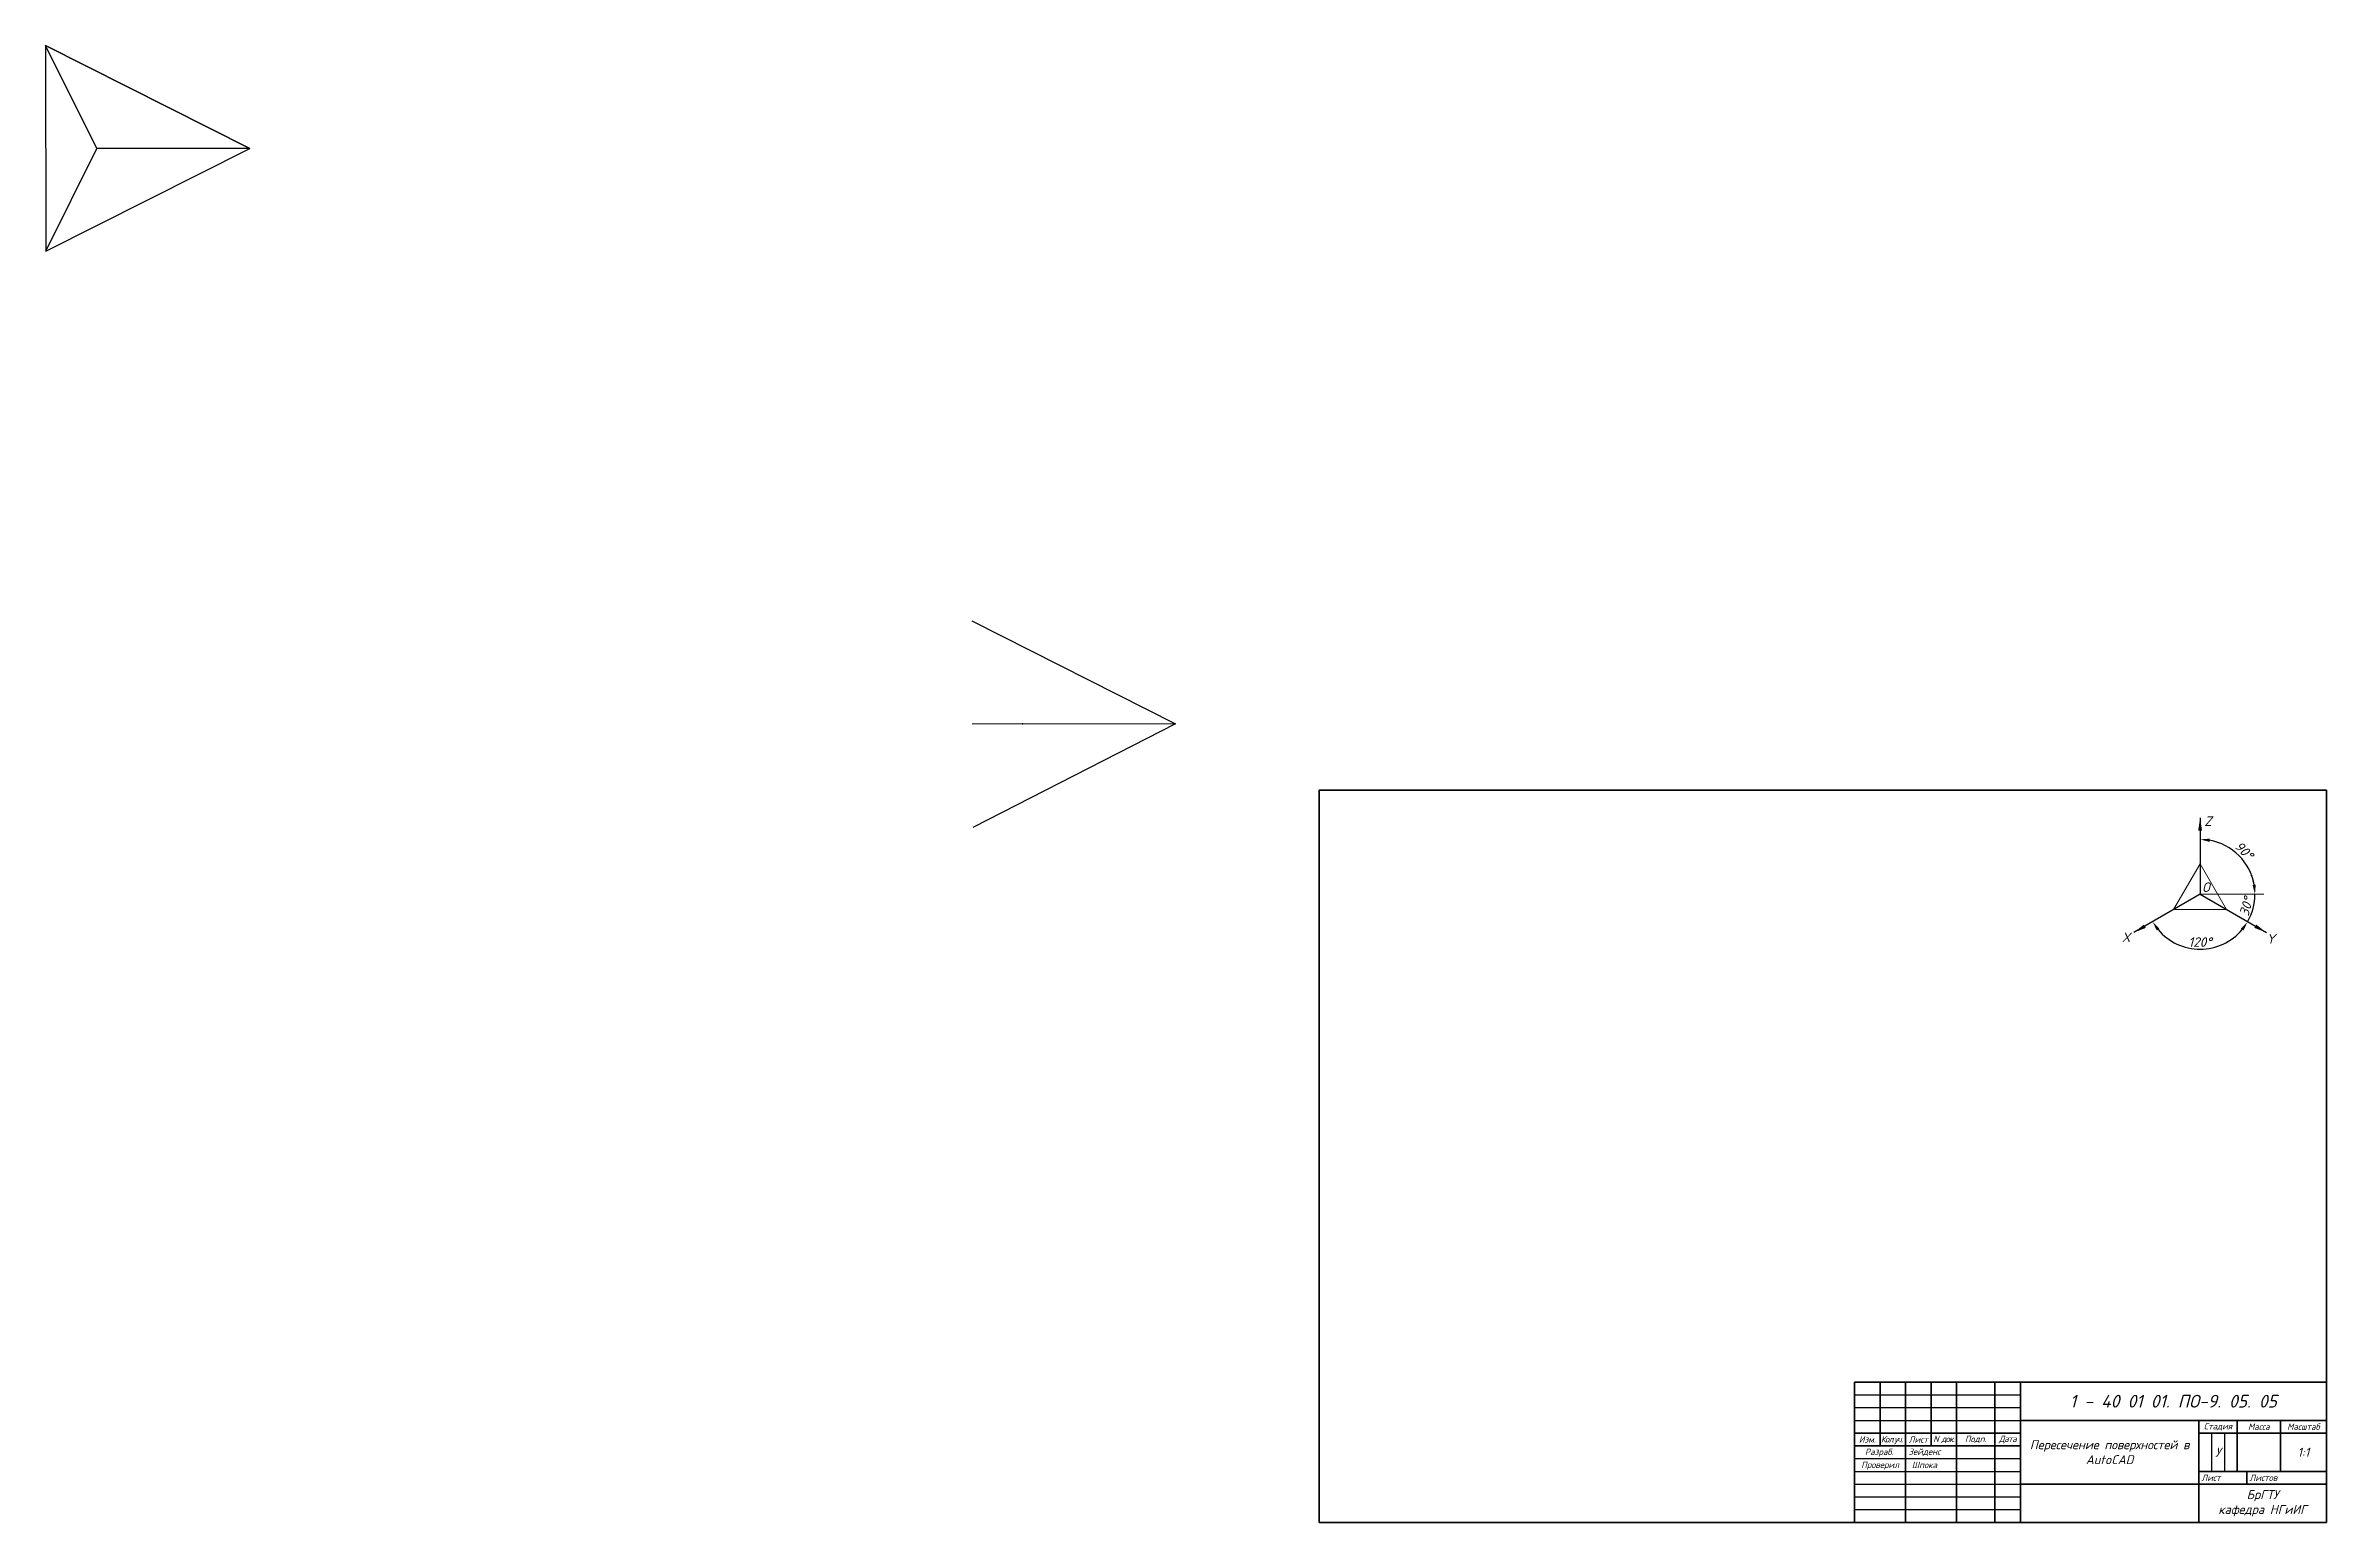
# Model space of a CAD drawing. Header units: millimetres. Extents: x -43103 to -42208, y 32006 to 32585.
import ezdxf

# ---------------------------------------------------------------- set-up
doc = ezdxf.new("R2010")
doc.units = ezdxf.units.MM
doc.header["$LTSCALE"] = 0.5
doc.styles.add('GOST-2.304_Type-B', font='isocpeui.ttf')
doc.dimstyles.new('ISO-25', dxfattribs={"dimscale": 1.5, "dimtxt": 2.5, "dimasz": 2.5, "dimexe": 1.25, "dimexo": 0.625, "dimtad": 1, "dimtxsty": 'GOST-2.304_Type-B', "dimcen": 2.5, "dimadec": 0, "dimazin": 0, "dimtfac": 1, "dimtmove": 0, "dimatfit": 3, "dimfxl": 1, "dimarcsym": 0})

# ---------------------------------------------------------------- blocks, each defined once
blk = doc.blocks.new('*D8')
at = {"color": 0, "lineweight": -2, "transparency": 16777216}
for start, end in [(9.99664, 19.99328), (330, 360), (310.00672, 320.00336)]:
    blk.add_arc((-42257.99, 32252.29), 21.52, start, end, dxfattribs=at)
at = {"color": 0, "transparency": 16777216}
for points in [[(-42236.17, 32256.08), (-42237.42, 32255.97), (-42236.47, 32252.29)], [(-42242.01, 32238.82), (-42240.99, 32238.1), (-42239.35, 32241.53)]]:
    blk.add_solid(points, dxfattribs=at)
at = {"layer": 'Defpoints', "color": 0, "transparency": 16777216}
for p in [(-42257.99, 32252.29), (-42257.99, 32252.29), (-42232.99, 32252.29), (-42237.77, 32244.93), (-42232.01, 32237.29)]:
    blk.add_point(p, dxfattribs=at)
at = {"color": 0, "lineweight": 20, "transparency": 16777216, "insert": (-42239.92, 32247.45), "char_height": 3.75, "attachment_point": 5, "rotation": 75, "style": 'GOST-2.304_Type-B'}
blk.add_mtext('30°', dxfattribs=at)
blk = doc.blocks.new('*D9')
at = {"color": 0, "lineweight": -2, "transparency": 16777216}
blk.add_arc((-42257.99, 32252.29), 21.52, 219.99664, 320.00336, dxfattribs=at)
at = {"color": 0, "transparency": 16777216}
for points in [[(-42274.99, 32238.1), (-42273.96, 32238.82), (-42276.63, 32241.53)], [(-42242.01, 32238.82), (-42240.99, 32238.1), (-42239.35, 32241.53)]]:
    blk.add_solid(points, dxfattribs=at)
at = {"layer": 'Defpoints', "color": 0, "transparency": 16777216}
for p in [(-42257.99, 32252.29), (-42257.99, 32252.29), (-42283.97, 32237.29), (-42232.01, 32237.29), (-42265.35, 32232.07)]:
    blk.add_point(p, dxfattribs=at)
at = {"color": 0, "lineweight": 20, "transparency": 16777216, "insert": (-42257.99, 32233.58), "char_height": 3.75, "attachment_point": 5, "style": 'GOST-2.304_Type-B'}
blk.add_mtext('120°', dxfattribs=at)
blk = doc.blocks.new('*D10')
at = {"color": 0, "lineweight": -2, "transparency": 16777216}
blk.add_arc((-42257.99, 32252.29), 21.52, 9.99664, 80.00336, dxfattribs=at)
at = {"color": 0, "transparency": 16777216}
for points in [[(-42254.31, 32272.86), (-42254.2, 32274.11), (-42257.99, 32273.81)], [(-42236.17, 32256.08), (-42237.42, 32255.97), (-42236.47, 32252.29)]]:
    blk.add_solid(points, dxfattribs=at)
at = {"layer": 'Defpoints', "color": 0, "transparency": 16777216}
for p in [(-42257.99, 32282.29), (-42239.35, 32263.05), (-42257.99, 32252.29), (-42257.99, 32252.29), (-42232.99, 32252.29)]:
    blk.add_point(p, dxfattribs=at)
at = {"color": 0, "lineweight": 20, "transparency": 16777216, "insert": (-42240.78, 32269.5), "char_height": 3.75, "attachment_point": 5, "rotation": 315, "style": 'GOST-2.304_Type-B'}
blk.add_mtext('90°', dxfattribs=at)

msp = doc.modelspace()

# ---------------------------------------------------------------- linework, layer by layer
for p, q in [((-43102.817, 32584.994), (-43022.757, 32544.712)), ((-43082.757, 32544.712, 100), (-43102.817, 32584.994)), ((-43102.817, 32584.994), (-43102.793, 32504.419)), ((-43082.757, 32544.712, 100), (-43102.817, 32584.994)), ((-43022.757, 32544.712), (-43102.817, 32584.994)), ((-43102.817, 32584.994), (-43102.793, 32504.419)), ((-43082.757, 32544.712, 100), (-43102.817, 32584.994)), ((-43102.793, 32504.419), (-43082.757, 32544.712, 100)), ((-43102.793, 32504.419), (-43022.757, 32544.712)), ((-43102.793, 32504.419), (-43022.757, 32544.712)), ((-43102.793, 32504.419), (-43082.757, 32544.712, 100)), ((-43022.757, 32544.712), (-43082.757, 32544.712, 100)), ((-42739.647, 32359.441, 22.377), (-42659.752, 32319.078, 21.922)), ((-42659.752, 32319.078, 21.922), (-42739.435, 32318.975, 22.377)), ((-42659.752, 32319.078, 21.922), (-42739.224, 32278.51, 22.377))]:
    msp.add_line(p, q)
at = {"lineweight": 30}
for p, q in [((-42257.989, 32282.292), (-42257.989, 32252.292)), ((-42257.989, 32252.292), (-42283.97, 32237.292)), ((-42257.989, 32252.292), (-42232.008, 32237.292))]:
    msp.add_line(p, q, dxfattribs=at)
at = {"lineweight": 9}
for p, q in [((-42257.989, 32264.292), (-42268.381, 32246.292)), ((-42247.596, 32246.292), (-42257.989, 32264.292)), ((-42268.381, 32246.292), (-42247.596, 32246.292))]:
    msp.add_line(p, q, dxfattribs=at)
at = {"lineweight": 20}
msp.add_line((-42257.989, 32252.292), (-42232.989, 32252.292), dxfattribs=at)
at = {"lineweight": 60}
for p in [(-42208.467, 32116.077), (-42393.467, 32061.077)]:
    msp.add_line(p, (-42208.467, 32061.077), dxfattribs=at)
at = {"linetype": 'Continuous', "lineweight": 60}
for p, q in [((-42393.467, 32061.077), (-42208.467, 32061.077)), ((-42393.467, 32061.077), (-42393.467, 32006.077)), ((-42383.467, 32061.077), (-42383.467, 32036.077)), ((-42353.467, 32061.077), (-42353.467, 32006.077)), ((-42338.467, 32061.077), (-42338.467, 32006.077)), ((-42328.467, 32061.077), (-42328.467, 32006.077)), ((-42208.467, 32061.077), (-42208.467, 32006.077)), ((-42328.467, 32046.077), (-42208.467, 32046.077)), ((-42258.467, 32046.077), (-42258.467, 32006.077)), ((-42243.467, 32046.077), (-42243.467, 32026.077)), ((-42226.467, 32046.077), (-42226.467, 32026.077)), ((-42393.467, 32041.077), (-42328.467, 32041.077)), ((-42258.467, 32041.077), (-42208.467, 32041.077)), ((-42328.467, 32021.077), (-42208.467, 32021.077)), ((-42258.467, 32026.077), (-42208.467, 32026.077)), ((-42239.603, 32026.077), (-42239.603, 32021.077)), ((-42393.467, 32006.077), (-42208.467, 32006.077))]:
    msp.add_line(p, q, dxfattribs=at)
at = {"linetype": 'Continuous'}
for p, q in [((-42393.467, 32056.077), (-42328.467, 32056.077)), ((-42393.467, 32051.077), (-42328.467, 32051.077)), ((-42393.467, 32046.077), (-42328.467, 32046.077)), ((-42253.467, 32041.077), (-42253.467, 32026.077)), ((-42248.467, 32041.077), (-42248.467, 32026.077)), ((-42393.467, 32021.077), (-42328.467, 32021.077)), ((-42393.467, 32016.077), (-42328.467, 32016.077)), ((-42393.467, 32011.077), (-42328.467, 32011.077))]:
    msp.add_line(p, q, dxfattribs=at)
at = {"color": 0, "linetype": 'Continuous', "lineweight": 60}
for p, q in [((-42373.467, 32061.077), (-42373.467, 32006.077)), ((-42363.467, 32061.077), (-42363.467, 32036.077)), ((-42393.467, 32036.077), (-42328.467, 32036.077))]:
    msp.add_line(p, q, dxfattribs=at)
at = {"color": 0, "linetype": 'Continuous'}
for p, q in [((-42393.467, 32031.077), (-42328.467, 32031.077)), ((-42393.467, 32026.077), (-42328.467, 32026.077))]:
    msp.add_line(p, q, dxfattribs=at)
at = {"lineweight": 60}
msp.add_lwpolyline([(-42603.467, 32006.077), (-42603.467, 32293.077), (-42208.467, 32293.077), (-42208.467, 32006.077), (-42603.467, 32006.077)], dxfattribs=at)
at = {"lineweight": 20}
for points in [[(-42257.989, 32282.292, 0, 1.5, 0), (-42257.989, 32277.292, 1.5, 1.5, 0)], [(-42283.97, 32237.292, 0, 1.5, 0), (-42279.639, 32239.792, 1.5, 1.5, 0)], [(-42232.008, 32237.292, 0, 1.5, 0), (-42236.338, 32239.792, 1.5, 1.5, 0)]]:
    msp.add_lwpolyline(points, format="xyseb", dxfattribs=at)
msp.add_point((-42719.751, 32319.078, 122.377))

# ---------------------------------------------------------------- texts
at = {"lineweight": 20, "char_height": 3.75, "attachment_point": 5, "style": 'GOST-2.304_Type-B'}
for s, insert in [('Z', (-42254.88, 32280.939)), ('О', (-42255.709, 32255.078)), ('X', (-42287.021, 32235.441)), ('Y', (-42230.314, 32234.822))]:
    msp.add_mtext(s, dxfattribs=dict(at, insert=insert))
at = {"linetype": 'Continuous', "style": 'GOST-2.304_Type-B'}
for s, insert, char_height, width, attachment_point in [('1 - 40 01 01. ПО-9. 05. 05', (-42268.467, 32053.577), 5, 117, 5), ('Стадия', (-42250.967, 32043.577), 2.5, 13, 5), ('Масса', (-42234.967, 32043.577), 2.5, 15, 5), ('Масштаб', (-42217.467, 32043.577), 2.5, 16, 5), ('Изм.', (-42388.467, 32038.577), 2.5, 8, 5), ('Подп.', (-42345.967, 32038.577), 2.5, 13, 5), ('{\\T0.9;Дата}', (-42333.467, 32038.577), 2.5, 8, 5), ('Пересечение поверхностей в AutoCAD', (-42293.467, 32033.577), 3.5, 67, 5), ('Проверил', (-42383.467, 32028.309), 2.5, 18, 5), ('Разраб.', (-42383.803, 32033.376), 2.5, 18, 5), ('У', (-42250.967, 32033.577), 3.5, 3, 5), ('1:1', (-42217.467, 32033.577), 3.5, 16, 5), ('Лист', (-42257.467, 32023.577), 2.5, 16.86364, 4), ('БрГТУ \\Pкафедра НГиИГ', (-42233.467, 32013.577), 3.5, 48, 5), ('Листов', (-42238.603, 32023.577), 2.5, 29.13636, 4)]:
    msp.add_mtext(s, dxfattribs=dict(at, insert=insert, char_height=char_height, width=width, attachment_point=attachment_point))
at = {"color": 0, "linetype": 'Continuous', "char_height": 2.5, "attachment_point": 5, "style": 'GOST-2.304_Type-B'}
for s, insert, width in [('{\\T0.8;Кол.уч.}', (-42378.87, 32038.309), 9), ('Лист', (-42368.467, 32038.577), 8), ('{\\T0.8;N док.}', (-42358.467, 32038.577), 9), ('Зейденс', (-42366.085, 32033.577), 18), ('Шпока', (-42366.085, 32028.577), 18)]:
    msp.add_mtext(s, dxfattribs=dict(at, insert=insert, width=width))

# ---------------------------------------------------------------- dimensions: what is measured, and where the dimension line sits
at = {"lineweight": 20}
for base, line1, line2, picture, middle in [((-42239.352, 32263.052), ((-42257.989, 32282.292), (-42257.989, 32252.292)), ((-42257.989, 32252.292), (-42232.989, 32252.292)), '*D10', (-42240.783, 32269.498)), ((-42237.766, 32244.932), ((-42257.989, 32252.292), (-42232.008, 32237.292)), ((-42257.989, 32252.292), (-42232.989, 32252.292)), '*D8', (-42239.918, 32247.45)), ((-42265.349, 32232.07), ((-42257.989, 32252.292), (-42232.008, 32237.292)), ((-42257.989, 32252.292), (-42283.97, 32237.292)), '*D9', (-42257.989, 32233.584))]:
    dim = msp.add_angular_dim_2l(base=base, line1=line1, line2=line2, dimstyle='ISO-25', dxfattribs=at)
    dim.commit()
    dim.dimension.update_dxf_attribs({"geometry": picture, "text_midpoint": middle})

doc.saveas('drawing.dxf')
